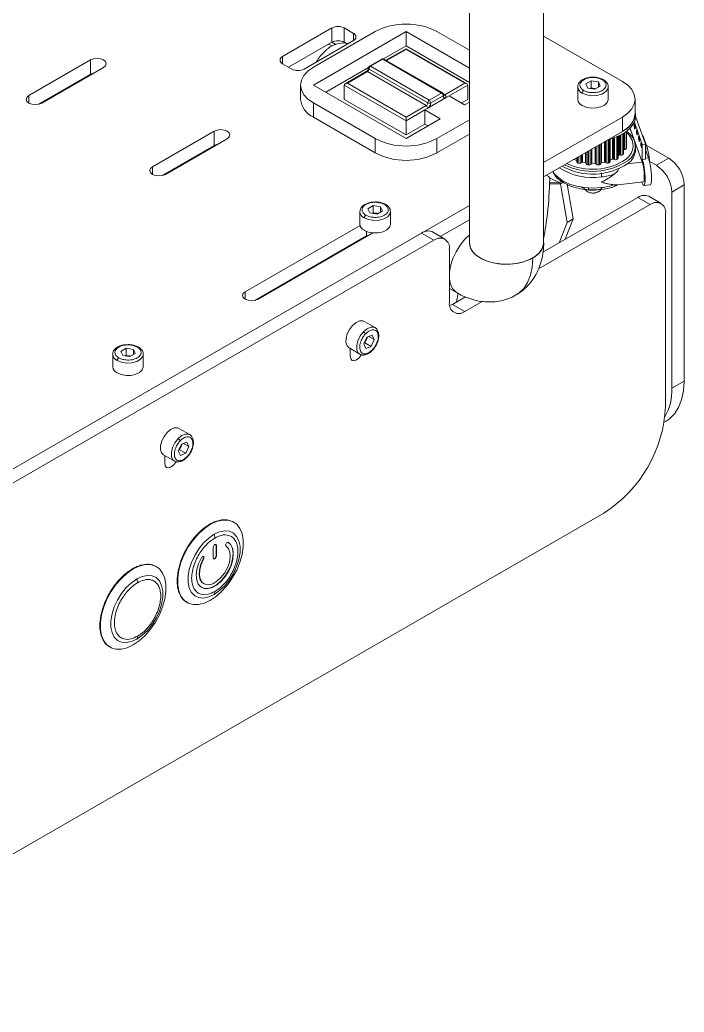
# Model space of a CAD drawing. Header units: millimetres. Extents: x -529 to 1738, y -425 to 849.
# Drawn here: x -334.3 to -258.3, y 526.2 to 639.8 of the extents above; entities that cross this region are included whole.
import ezdxf

# ---------------------------------------------------------------- set-up
doc = ezdxf.new("R2010")
doc.units = ezdxf.units.MM

msp = doc.modelspace()

# ---------------------------------------------------------------- linework, layer by layer
at = {"color": 7, "linetype": 'Continuous', "lineweight": 15}
for p, q in [((-274.39, 614.3), (-274.39, 695.96)), ((-282.89, 692.86), (-282.89, 614.3)), ((-304.27, 635.63), (-298.62, 638.9)), ((-293.67, 638.49), (-300.74, 634.41)), ((-300.74, 632.36), (-290.13, 638.49)), ((-298.62, 638.9), (-298.62, 637.26)), ((-297.2, 638.9), (-296.14, 638.28)), ((-297.2, 637.26), (-297.2, 638.9)), ((-290.13, 638.49), (-282.89, 634.31)), ((-290.13, 638.49), (-290.13, 636.85)), ((-282.89, 636.35), (-286.6, 638.49)), ((-296.14, 637.47), (-301.8, 634.2)), ((-265.38, 632.77), (-274.39, 637.97)), ((-303.57, 634.41), (-298.62, 637.26)), ((-298.96, 637.06), (-298.58, 636.84)), ((-298.17, 637.01), (-298.61, 637.27)), ((-297.2, 637.26), (-296.85, 637.06)), ((-292.72, 635.36), (-290.13, 636.85)), ((-290.13, 636.53), (-292.43, 635.2)), ((-290.13, 636.85), (-282.89, 632.67)), ((-283.16, 632.51), (-290.13, 636.53)), ((-290.13, 636.45), (-290.13, 636.53)), ((-283.41, 632.57), (-290.13, 636.45)), ((-333.3, 631.16), (-326.23, 635.24)), ((-326.23, 635.24), (-326.23, 633.61)), ((-292.91, 635.34), (-294.32, 634.52)), ((-292.78, 635.32), (-294.2, 634.51)), ((-286.07, 631.45), (-292.78, 635.32)), ((-285.94, 631.46), (-292.66, 635.34)), ((-324.75, 634.38), (-331.82, 630.3)), ((-303.21, 634.2), (-304.27, 634.81)), ((-299.32, 631.55), (-294.44, 634.37)), ((-287.66, 630.32), (-294.37, 634.2)), ((-294.2, 634.51), (-287.48, 630.63)), ((-332.2, 630.16), (-326.23, 633.61)), ((-326.47, 633.39), (-326.54, 633.43)), ((-294.68, 633.91), (-297.1, 632.51)), ((-294.55, 633.9), (-296.85, 632.57)), ((-294.55, 633.9), (-287.83, 630.02)), ((-268.97, 632.85), (-269.58, 632.49)), ((-268.13, 632.72), (-268.97, 632.85)), ((-268.97, 632.85), (-268.97, 632.03)), ((-329.26, 631.86), (-329.19, 631.82)), ((-302.2, 632.36), (-302.2, 630.73)), ((-290.13, 626.24), (-300.74, 632.36)), ((-290.13, 628.28), (-297.2, 632.36)), ((-297.2, 632.36), (-297.2, 630.73)), ((-296.85, 632.57), (-290.13, 628.69)), ((-285.71, 631.24), (-283.41, 632.57)), ((-283.06, 632.36), (-285.2, 631.13)), ((-283.06, 630.73), (-283.06, 632.36)), ((-270.49, 632.16), (-270.49, 630.73)), ((-269.58, 632.49), (-269.35, 632.01)), ((-269.35, 632.01), (-268.52, 631.88)), ((-268.97, 632.03), (-269.08, 631.97)), ((-268.97, 632.03), (-268.55, 631.97)), ((-268.55, 631.97), (-268.41, 631.94)), ((-268.52, 631.88), (-267.91, 632.24)), ((-267.91, 632.24), (-268.13, 632.72)), ((-268.13, 632.11), (-268.13, 632.72)), ((-266.99, 632.16), (-267, 632.24)), ((-266.99, 632.16), (-267, 632.22)), ((-266.99, 630.73), (-266.99, 632.16)), ((-330.73, 630.93), (-330.8, 630.97)), ((-297.2, 630.73), (-290.13, 626.65)), ((-287.66, 629.71), (-285.54, 630.94)), ((-287.48, 630.63), (-286.07, 631.45)), ((-285.89, 631.14), (-287.3, 630.32)), ((-285.2, 631.13), (-285.54, 630.94)), ((-283.43, 630.11), (-285.2, 631.13)), ((-283.78, 630.32), (-283.06, 630.73)), ((-263.92, 629.1), (-263.92, 630.73)), ((-300.74, 630.32), (-293.67, 626.24)), ((-300.74, 628.69), (-300.74, 630.32)), ((-290.13, 628.69), (-287.83, 630.02)), ((-288, 629.52), (-290.13, 628.28)), ((-287.66, 629.71), (-288, 629.52)), ((-288, 629.52), (-286.23, 628.49)), ((-288, 629.52), (-288, 627.88)), ((-282.89, 630.42), (-283.43, 630.11)), ((-293.67, 624.61), (-300.74, 628.69)), ((-290.13, 628.28), (-290.13, 628.69)), ((-286.23, 628.49), (-290.13, 626.24)), ((-290.13, 628.28), (-290.13, 626.65)), ((-286.6, 626.24), (-282.89, 628.38)), ((-274.39, 623.49), (-265.38, 628.69)), ((-265.38, 627.06), (-265.38, 628.69)), ((-263.87, 628.79), (-263.87, 629.1)), ((-263.87, 628.81), (-262.73, 625.6)), ((-290.13, 626.65), (-288, 627.88)), ((-288, 627.88), (-287.64, 627.68)), ((-263.12, 623.54), (-264.49, 627.41)), ((-264, 628.12), (-263.1, 625.56)), ((-319.16, 623), (-312.09, 627.08)), ((-310.6, 626.22), (-317.67, 622.14)), ((-312.09, 627.08), (-312.09, 625.44)), ((-293.67, 624.61), (-293.67, 626.24)), ((-282.89, 626.75), (-286.6, 624.61)), ((-286.6, 624.61), (-286.6, 626.24)), ((-274.39, 621.86), (-265.38, 627.06)), ((-266.78, 623.58), (-266.78, 626.21)), ((-265.88, 623.99), (-265.88, 626.51)), ((-265.24, 624.53), (-265.24, 626.83)), ((-264.92, 625.17), (-264.92, 627.04)), ((-262.98, 626.39), (-262.52, 625.09)), ((-318.06, 622), (-312.09, 625.44)), ((-312.33, 625.22), (-312.4, 625.27)), ((-265.13, 624.97), (-265.24, 624.97)), ((-264.92, 625.17), (-264.92, 625.15)), ((-263.87, 625.02), (-263.87, 625.33)), ((-262.73, 625.6), (-263.1, 625.56)), ((-263.1, 625.56), (-263.1, 623.86)), ((-262.73, 625.6), (-262.73, 623.9)), ((-262.73, 624.99), (-262.39, 624.04)), ((-262.66, 625.48), (-260.08, 623.99)), ((-270.61, 623.71), (-270.9, 623.83)), ((-270.61, 624.04), (-270.61, 623.55)), ((-266.5, 623.87), (-266.78, 623.75)), ((-266.28, 623.83), (-266.38, 623.87)), ((-265.78, 624.35), (-265.88, 624.27)), ((-265.55, 624.35), (-265.67, 624.37)), ((-263.1, 623.86), (-262.73, 623.9)), ((-261.49, 623.18), (-260.08, 623.99)), ((-316.59, 622.77), (-316.66, 622.81)), ((-315.12, 623.7), (-315.05, 623.65)), ((-270.05, 623.5), (-270.13, 623.45)), ((-269.6, 623.46), (-269.94, 623.52)), ((-269.52, 623.34), (-269.53, 623.41)), ((-268.96, 623.36), (-269, 623.29)), ((-268.51, 623.41), (-268.87, 623.4)), ((-268.37, 623.3), (-268.41, 623.37)), ((-267.85, 623.43), (-267.85, 623.35)), ((-267.44, 623.55), (-267.78, 623.48)), ((-267.25, 623.47), (-267.33, 623.53)), ((-262.27, 623.63), (-261.49, 623.18)), ((-273.73, 621.74), (-272.52, 621.19)), ((-272.44, 621.44), (-272.52, 621.19)), ((-272.15, 621.24), (-272.47, 621.05)), ((-272.47, 621.05), (-271.71, 616.64)), ((-271.68, 621), (-271, 617.05)), ((-269.27, 620.58), (-269.27, 620.35)), ((-265.91, 620.94), (-262.97, 621.28)), ((-263.13, 621.15), (-263.16, 621.26)), ((-262.93, 620.85), (-262.19, 620.94)), ((-259.73, 620.12), (-258.31, 620.93)), ((-258.31, 620.93), (-258.31, 598.48)), ((-274.47, 613.24), (-263.62, 619.5)), ((-269.45, 620.2), (-269.38, 620.16)), ((-268.11, 620.16), (-268.03, 620.2)), ((-262.2, 618.69), (-263.62, 619.5)), ((-260.95, 618.81), (-262.37, 619.63)), ((-259.73, 620.12), (-259.73, 597.66)), ((-344.04, 583.28), (-282.89, 618.58)), ((-293.89, 618.56), (-294.5, 618.21)), ((-294.5, 618.21), (-294.28, 617.72)), ((-293.06, 618.43), (-293.89, 618.56)), ((-293.89, 618.56), (-293.89, 617.74)), ((-292.83, 617.95), (-293.06, 618.43)), ((-293.06, 617.82), (-293.06, 618.43)), ((-274.98, 611.31), (-262.2, 618.69)), ((-295.42, 617.87), (-295.42, 616.44)), ((-294.28, 617.72), (-293.44, 617.59)), ((-293.89, 617.74), (-294, 617.68)), ((-293.89, 617.74), (-293.47, 617.68)), ((-293.47, 617.68), (-293.33, 617.66)), ((-293.44, 617.59), (-292.83, 617.95)), ((-291.92, 617.88), (-291.93, 617.93)), ((-291.92, 617.87), (-291.92, 617.95)), ((-291.92, 616.44), (-291.92, 617.87)), ((-286.22, 615.03), (-282.89, 616.95)), ((-271, 617.05), (-271.91, 614.71)), ((-271, 617.05), (-271.71, 616.64)), ((-260.43, 617.67), (-260.43, 595.62)), ((-308.55, 608.71), (-295.4, 616.3)), ((-271.71, 616.64), (-272.62, 614.31)), ((-344.04, 583.28), (-288.36, 615.42)), ((-307.45, 607.71), (-294.67, 615.09)), ((-293.92, 615.44), (-307.07, 607.85)), ((-294.67, 615.62), (-294.67, 615.01)), ((-286.95, 614.61), (-288.36, 615.42)), ((-285.7, 614.73), (-287.11, 615.55)), ((-344.04, 581.65), (-286.95, 614.61)), ((-285.18, 613.59), (-285.18, 607.46)), ((-285.18, 609.09), (-284.3, 608.58)), ((-284.83, 607.26), (-283.35, 608.11)), ((-285.15, 607.11), (-284.83, 607.26)), ((-283.41, 606.44), (-284.83, 607.26)), ((-283.41, 606.44), (-281.43, 607.59)), ((-293.68, 604.59), (-294.91, 605.3)), ((-294.61, 603.49), (-294.98, 602.72)), ((-294.53, 603.52), (-294.66, 603.25)), ((-294, 603.75), (-294.61, 603.49)), ((-293.77, 603.23), (-294.38, 603.59)), ((-293.77, 603.23), (-294, 603.75)), ((-322.18, 602.23), (-322.79, 601.88)), ((-321.34, 602.1), (-322.18, 602.23)), ((-322.18, 602.23), (-322.18, 601.42)), ((-296.66, 602.27), (-295.43, 601.56)), ((-296.53, 601.32), (-296.53, 602.2)), ((-294.98, 602.72), (-294.75, 602.2)), ((-294.85, 602.86), (-294.93, 602.83)), ((-294.66, 603.25), (-294.85, 602.86)), ((-294.85, 602.86), (-294.14, 602.45)), ((-294.75, 602.2), (-294.14, 602.45)), ((-294.14, 602.45), (-293.77, 603.23)), ((-323.7, 601.55), (-323.7, 600.12)), ((-322.79, 601.88), (-322.56, 601.4)), ((-322.56, 601.4), (-321.73, 601.27)), ((-322.18, 601.42), (-322.29, 601.35)), ((-322.18, 601.42), (-321.76, 601.35)), ((-321.76, 601.35), (-321.62, 601.33)), ((-321.73, 601.27), (-321.12, 601.62)), ((-321.12, 601.62), (-321.34, 602.1)), ((-321.34, 601.49), (-321.34, 602.1)), ((-320.2, 601.55), (-320.21, 601.62)), ((-320.2, 601.55), (-320.21, 601.6)), ((-320.2, 600.12), (-320.2, 601.55)), ((-258.31, 598.48), (-259.73, 597.66)), ((-314.89, 592.34), (-316.13, 593.06)), ((-260.6, 593.78), (-260.38, 593.9)), ((-315.82, 591.25), (-316.2, 590.47)), ((-315.87, 591), (-316.06, 590.62)), ((-315.74, 591.28), (-315.87, 591)), ((-315.21, 591.5), (-315.82, 591.25)), ((-314.98, 590.98), (-315.6, 591.34)), ((-315.35, 590.21), (-314.98, 590.98)), ((-314.98, 590.98), (-315.21, 591.5)), ((-317.88, 590.03), (-316.64, 589.31)), ((-317.74, 589.95), (-317.74, 589.07)), ((-316.2, 590.47), (-315.96, 589.95)), ((-316.06, 590.62), (-316.14, 590.58)), ((-316.06, 590.62), (-315.35, 590.21)), ((-315.96, 589.95), (-315.35, 590.21)), ((-267.5, 583.37), (-366.5, 526.22)), ((-312.19, 578.22), (-312.19, 579.45)), ((-311.88, 579.67), (-311.84, 579.65)), ((-311.88, 578.45), (-311.88, 579.67)), ((-311.84, 579.65), (-311.84, 578.43)), ((-311.84, 578.43), (-311.88, 578.45)), ((-313.34, 578.12), (-313.3, 578.1)), ((-313.3, 575.3), (-313.27, 575.27))]:
    msp.add_line(p, q, dxfattribs=at)
at = {"color": 8, "linetype": 'Continuous', "lineweight": 15}
for p, q in [((-296.14, 638.28), (-296.14, 637.47)), ((-290.13, 636.45), (-292.36, 635.16)), ((-304.27, 634.81), (-304.27, 635.63)), ((-326.69, 633.26), (-326.76, 633.3)), ((-329.19, 631.9), (-329.12, 631.86)), ((-328.94, 631.96), (-329.02, 632)), ((-328.59, 632.17), (-328.66, 632.21)), ((-333.3, 630.3), (-333.3, 631.16)), ((-330.87, 630.93), (-330.8, 630.89)), ((-285.71, 631.24), (-285.83, 631.31)), ((-267.25, 623.47), (-267.25, 625.98)), ((-267, 623.44), (-267, 626.12)), ((-266.88, 623.48), (-266.88, 626.18)), ((-266.5, 626.29), (-266.5, 623.87)), ((-266.38, 623.87), (-266.38, 626.32)), ((-266.28, 623.83), (-266.28, 626.36)), ((-266.03, 623.85), (-266.03, 626.45)), ((-265.93, 623.91), (-265.93, 626.49)), ((-265.78, 626.55), (-265.78, 624.35)), ((-265.67, 624.37), (-265.67, 626.6)), ((-265.55, 624.35), (-265.55, 626.66)), ((-265.32, 624.41), (-265.32, 626.78)), ((-265.25, 624.48), (-265.25, 626.82)), ((-265.13, 626.9), (-265.13, 624.97)), ((-264.94, 627.02), (-264.94, 625.07)), ((-264.92, 627.04), (-264.92, 625.15)), ((-262.98, 626.39), (-263.01, 626.39)), ((-312.55, 625.1), (-312.62, 625.14)), ((-312.29, 625.25), (-312.33, 625.31)), ((-269.21, 623.22), (-269.21, 624.85)), ((-269, 623.29), (-269, 624.97)), ((-268.96, 624.99), (-268.96, 623.36)), ((-268.87, 623.4), (-268.87, 625.05)), ((-268.51, 625.25), (-268.51, 623.41)), ((-268.41, 623.37), (-268.41, 625.31)), ((-268.37, 623.3), (-268.37, 625.33)), ((-268.15, 623.23), (-268.15, 625.46)), ((-268.01, 623.24), (-268.01, 625.54)), ((-267.85, 625.64), (-267.85, 623.43)), ((-267.85, 623.35), (-267.85, 625.63)), ((-267.78, 623.48), (-267.78, 625.67)), ((-267.44, 625.87), (-267.44, 623.55)), ((-267.33, 623.53), (-267.33, 625.93)), ((-262.73, 625.06), (-262.52, 625.09)), ((-315.04, 623.74), (-314.97, 623.7)), ((-314.8, 623.8), (-314.87, 623.84)), ((-314.44, 624), (-314.51, 624.04)), ((-270.9, 623.83), (-270.9, 623.87)), ((-270.5, 623.45), (-270.5, 624.1)), ((-270.37, 623.41), (-270.37, 624.18)), ((-270.13, 623.45), (-270.13, 624.32)), ((-270.05, 624.36), (-270.05, 623.5)), ((-269.94, 623.52), (-269.94, 624.42)), ((-269.6, 624.62), (-269.6, 623.46)), ((-269.53, 623.41), (-269.53, 624.66)), ((-269.52, 623.34), (-269.52, 624.67)), ((-269.35, 623.23), (-269.35, 624.76)), ((-262.73, 624), (-262.39, 624.04)), ((-319.16, 622.14), (-319.16, 623)), ((-316.73, 622.76), (-316.66, 622.72)), ((-264.82, 623.34), (-263.12, 623.54)), ((-272.47, 621.05), (-273.72, 621.03)), ((-272.52, 621.19), (-273.71, 621.17)), ((-308.55, 607.85), (-308.55, 608.71)), ((-284.16, 608.58), (-284.38, 607.52)), ((-310.47, 580.01), (-310.48, 580.02))]:
    msp.add_line(p, q, dxfattribs=at)
at = {"color": 7, "linetype": 'Continuous', "lineweight": 15, "flags": 128}
for points in [[(-326.23, 635.24), (-325.89, 635.37), (-325.49, 635.42), (-325.09, 635.37), (-324.75, 635.24), (-324.52, 635.05), (-324.44, 634.81), (-324.52, 634.58), (-324.75, 634.38)], [(-300.74, 634.41), (-301.36, 633.97), (-301.82, 633.47), (-302.11, 632.93), (-302.2, 632.36), (-302.11, 631.8), (-301.82, 631.26), (-301.36, 630.76), (-300.74, 630.32)], [(-326.23, 633.61), (-325.89, 633.74), (-325.84, 633.75)], [(-268.42, 631.94), (-268.46, 631.95), (-268.55, 631.97)], [(-265.38, 628.69), (-264.76, 629.13), (-264.3, 629.63), (-264.02, 630.17), (-263.92, 630.73), (-264.02, 631.29), (-264.3, 631.84), (-264.76, 632.34), (-265.38, 632.77)], [(-333.3, 631.16), (-333.53, 630.96), (-333.61, 630.73), (-333.53, 630.5), (-333.3, 630.3), (-332.96, 630.17), (-332.56, 630.13), (-332.16, 630.17), (-331.82, 630.3)], [(-266.99, 630.73), (-266.99, 630.69), (-267.11, 630.36), (-267.41, 630.08), (-267.85, 629.86), (-268.38, 629.74), (-268.96, 629.73), (-269.51, 629.82), (-269.98, 630.02)], [(-263.87, 628.79), (-263.91, 628.4), (-264.13, 627.88), (-264.51, 627.39), (-265.04, 626.96), (-265.71, 626.58), (-266.48, 626.29), (-266.91, 626.18)], [(-312.09, 627.08), (-311.75, 627.21), (-311.35, 627.26), (-310.94, 627.21), (-310.6, 627.08), (-310.38, 626.88), (-310.3, 626.65), (-310.38, 626.42), (-310.6, 626.22)], [(-263.92, 627.47), (-263.92, 627.57), (-263.94, 627.68), (-263.95, 627.78), (-263.98, 627.86), (-264, 627.9), (-264.02, 627.9), (-264.03, 627.86), (-264.03, 627.79), (-264.03, 627.69), (-264.02, 627.58), (-264, 627.48), (-263.98, 627.41), (-263.95, 627.36), (-263.94, 627.36), (-263.92, 627.4), (-263.92, 627.47)], [(-263.67, 626.76), (-263.67, 626.85), (-263.68, 626.96), (-263.7, 627.06), (-263.72, 627.14), (-263.74, 627.18), (-263.76, 627.18), (-263.77, 627.14), (-263.78, 627.07), (-263.77, 626.97), (-263.76, 626.86), (-263.74, 626.76), (-263.72, 626.69), (-263.7, 626.64), (-263.68, 626.64), (-263.67, 626.68), (-263.67, 626.76)], [(-263.41, 626.04), (-263.42, 626.14), (-263.43, 626.24), (-263.45, 626.34), (-263.47, 626.42), (-263.49, 626.46), (-263.51, 626.47), (-263.52, 626.43), (-263.52, 626.35), (-263.52, 626.25), (-263.51, 626.15), (-263.49, 626.05), (-263.47, 625.97), (-263.45, 625.93), (-263.43, 625.92), (-263.42, 625.96), (-263.41, 626.04)], [(-263.08, 626.59), (-263.07, 626.58), (-262.98, 626.39)], [(-312.09, 625.44), (-311.75, 625.58), (-311.7, 625.59)], [(-263.16, 625.32), (-263.16, 625.42), (-263.17, 625.53), (-263.19, 625.63), (-263.21, 625.7), (-263.23, 625.75), (-263.25, 625.75), (-263.26, 625.71), (-263.27, 625.63), (-263.26, 625.53), (-263.25, 625.43), (-263.23, 625.33), (-263.21, 625.25), (-263.19, 625.21), (-263.17, 625.21), (-263.16, 625.25), (-263.16, 625.32)], [(-263.1, 623.86), (-262.98, 623.42), (-262.89, 622.89), (-262.82, 622.31), (-262.79, 621.77), (-262.79, 621.31), (-262.83, 620.99), (-262.91, 620.86), (-263.01, 620.91), (-263.13, 621.15)], [(-262.39, 624.04), (-262.27, 623.62), (-262.17, 623.09), (-262.09, 622.5), (-262.05, 621.93), (-262.05, 621.44), (-262.09, 621.1), (-262.17, 620.94), (-262.19, 620.94)], [(-317.67, 622.14), (-318.01, 622.01), (-318.42, 621.96), (-318.82, 622.01), (-319.16, 622.14), (-319.39, 622.34), (-319.47, 622.57), (-319.39, 622.8), (-319.16, 623)], [(-270.5, 623.45), (-270.53, 623.46), (-270.55, 623.47), (-270.57, 623.49), (-270.59, 623.5), (-270.6, 623.52), (-270.61, 623.54), (-270.61, 623.55)], [(-263.12, 623.54), (-263.02, 623.2), (-262.94, 622.75), (-262.89, 622.26), (-262.87, 621.82), (-262.89, 621.48), (-262.94, 621.3), (-262.97, 621.28)], [(-269.69, 620.43), (-269.67, 620.39), (-269.45, 620.2)], [(-293.34, 617.65), (-293.38, 617.66), (-293.47, 617.68)], [(-291.92, 616.44), (-291.92, 616.4), (-292.04, 616.08), (-292.33, 615.79), (-292.77, 615.58), (-293.31, 615.46), (-293.88, 615.44), (-294.44, 615.54), (-294.91, 615.73)], [(-282.89, 614.3), (-282.84, 613.92), (-282.61, 613.42), (-282.21, 612.96), (-281.65, 612.57), (-280.96, 612.24), (-280.16, 612.01), (-279.31, 611.88), (-278.42, 611.85), (-277.54, 611.93), (-276.71, 612.12), (-275.97, 612.39), (-275.34, 612.76), (-274.85, 613.19), (-274.54, 613.67), (-274.4, 614.17), (-274.39, 614.3)], [(-307.07, 607.85), (-307.41, 607.72), (-307.81, 607.67), (-308.21, 607.72), (-308.55, 607.85), (-308.78, 608.05), (-308.86, 608.28), (-308.78, 608.51), (-308.55, 608.71)], [(-296.66, 602.27), (-296.89, 602.5), (-297.01, 602.88), (-297, 603.35), (-296.86, 603.88), (-296.61, 604.39), (-296.26, 604.84)], [(-296.26, 604.84), (-295.86, 605.17), (-295.46, 605.36), (-295.09, 605.37), (-294.91, 605.3)], [(-293.46, 604.38), (-293.51, 604.44), (-293.68, 604.59)], [(-321.63, 601.32), (-321.66, 601.33), (-321.76, 601.35)], [(-296.53, 601.32), (-296.47, 601.02), (-296.31, 600.84), (-296.07, 600.79), (-295.79, 600.89), (-295.5, 601.12), (-295.26, 601.44), (-295.24, 601.49)], [(-295.43, 601.56), (-295.31, 601.51), (-295.05, 601.48)], [(-320.2, 600.12), (-320.2, 600.07), (-320.32, 599.75), (-320.62, 599.46), (-321.06, 599.25), (-321.59, 599.13), (-322.17, 599.11), (-322.72, 599.21), (-323.19, 599.4)], [(-258.31, 598.48), (-258.38, 597.36), (-258.6, 596.34), (-258.95, 595.45), (-259.43, 594.71), (-260.04, 594.13), (-260.38, 593.9)], [(-317.47, 592.59), (-317.08, 592.93), (-316.67, 593.11), (-316.3, 593.13), (-316.13, 593.06)], [(-317.88, 590.03), (-318.1, 590.25), (-318.23, 590.63), (-318.22, 591.11), (-318.08, 591.63), (-317.82, 592.14), (-317.47, 592.59)], [(-314.67, 592.13), (-314.72, 592.2), (-314.89, 592.34)], [(-317.74, 589.07), (-317.69, 588.78), (-317.53, 588.59), (-317.29, 588.55), (-317, 588.64), (-316.72, 588.87), (-316.48, 589.2), (-316.45, 589.24)], [(-316.64, 589.31), (-316.52, 589.26), (-316.27, 589.23)], [(-312.52, 573.38), (-313.21, 573.06), (-313.88, 572.89), (-314.5, 572.89), (-315.05, 573.05), (-315.52, 573.37), (-315.89, 573.85), (-316.14, 574.45), (-316.26, 575.16), (-316.26, 575.97), (-316.14, 576.83), (-315.89, 577.72), (-315.52, 578.61), (-315.05, 579.48), (-314.5, 580.28), (-313.88, 581), (-313.21, 581.6), (-312.52, 582.08)], [(-312.52, 582.08), (-311.82, 582.4), (-311.16, 582.57), (-310.53, 582.57), (-309.98, 582.4), (-309.51, 582.08), (-309.15, 581.61), (-308.9, 581.01), (-308.77, 580.29), (-308.77, 579.49), (-308.9, 578.63), (-309.15, 577.74), (-309.51, 576.84), (-309.98, 575.98), (-310.53, 575.18), (-311.16, 574.46), (-311.82, 573.85), (-312.52, 573.38)], [(-312.1, 580.93), (-312.72, 580.5), (-313.31, 579.94), (-313.85, 579.26), (-314.32, 578.51), (-314.68, 577.72), (-314.94, 576.91), (-315.07, 576.13), (-315.07, 575.41), (-314.94, 574.78), (-314.68, 574.27), (-314.32, 573.9), (-313.85, 573.69), (-313.31, 573.64), (-312.72, 573.76), (-312.1, 574.04)], [(-312.1, 574.04), (-311.48, 574.48), (-310.89, 575.04), (-310.35, 575.71), (-309.88, 576.46), (-309.52, 577.26), (-309.26, 578.06), (-309.13, 578.84), (-309.13, 579.56), (-309.26, 580.19), (-309.52, 580.7), (-309.88, 581.07), (-310.35, 581.29), (-310.89, 581.34), (-311.48, 581.22), (-312.1, 580.93)], [(-310.47, 580.01), (-310.17, 579.71), (-309.97, 579.27), (-309.9, 578.72), (-309.95, 578.09), (-310.12, 577.43), (-310.41, 576.76), (-310.8, 576.14), (-311.26, 575.59), (-311.76, 575.16), (-312.28, 574.86), (-312.78, 574.71), (-313.24, 574.73), (-313.62, 574.91), (-313.91, 575.24), (-314.09, 575.7), (-314.14, 576.27), (-314.06, 576.9), (-313.87, 577.57), (-313.56, 578.23)], [(-313.3, 578.1), (-313.58, 577.48), (-313.75, 576.86), (-313.78, 576.29), (-313.68, 575.8), (-313.46, 575.43), (-313.13, 575.21), (-312.72, 575.16), (-312.26, 575.28), (-311.78, 575.56), (-311.31, 575.98), (-310.9, 576.5), (-310.57, 577.1), (-310.35, 577.72), (-310.25, 578.33), (-310.29, 578.86), (-310.45, 579.29), (-310.73, 579.58)], [(-310.51, 580.03), (-310.2, 579.73), (-310.01, 579.29), (-309.93, 578.74), (-309.98, 578.11), (-310.16, 577.45), (-310.45, 576.78), (-310.83, 576.16), (-311.29, 575.61), (-311.79, 575.18), (-312.31, 574.88), (-312.81, 574.73), (-313.27, 574.75), (-313.55, 574.86)], [(-312.19, 579.45), (-312.18, 579.53), (-312.14, 579.62), (-312.08, 579.7), (-312.02, 579.75), (-311.95, 579.78), (-311.89, 579.77), (-311.85, 579.72), (-311.84, 579.65)], [(-311.91, 579.77), (-311.89, 579.74), (-311.88, 579.67)], [(-310.73, 579.58), (-310.77, 579.63), (-310.78, 579.7), (-310.76, 579.79), (-310.72, 579.88), (-310.67, 579.95), (-310.6, 580), (-310.53, 580.03), (-310.47, 580.01)], [(-313.56, 578.23), (-313.5, 578.31), (-313.44, 578.37), (-313.37, 578.39), (-313.31, 578.38), (-313.27, 578.34), (-313.25, 578.27), (-313.27, 578.19), (-313.3, 578.1)], [(-311.84, 578.43), (-311.85, 578.34), (-311.89, 578.25), (-311.95, 578.18), (-312.02, 578.12), (-312.08, 578.1), (-312.14, 578.11), (-312.18, 578.15), (-312.19, 578.22)], [(-311.88, 578.45), (-311.89, 578.36), (-311.93, 578.27), (-311.98, 578.2), (-312.05, 578.14), (-312.12, 578.12), (-312.16, 578.12)], [(-321.36, 576.97), (-320.66, 577.29), (-320, 577.46), (-319.37, 577.46), (-318.82, 577.3), (-318.35, 576.97), (-317.99, 576.5), (-317.73, 575.9), (-317.61, 575.18), (-317.61, 574.38), (-317.73, 573.52), (-317.99, 572.63), (-318.35, 571.73), (-318.82, 570.87), (-319.37, 570.07), (-320, 569.35), (-320.66, 568.75), (-321.36, 568.27)], [(-313.3, 575.3), (-313.5, 575.45), (-313.72, 575.82), (-313.82, 576.31), (-313.78, 576.89), (-313.62, 577.5), (-313.34, 578.12)], [(-321.36, 568.27), (-322.05, 567.95), (-322.71, 567.78), (-323.34, 567.78), (-323.89, 567.94), (-324.36, 568.27), (-324.72, 568.74), (-324.98, 569.34), (-325.1, 570.05), (-325.1, 570.86), (-324.98, 571.72), (-324.72, 572.61), (-324.36, 573.5), (-323.89, 574.37), (-323.34, 575.17), (-322.71, 575.89), (-322.05, 576.49), (-321.36, 576.97)], [(-320.94, 568.93), (-320.32, 569.37), (-319.73, 569.93), (-319.18, 570.6), (-318.72, 571.35), (-318.35, 572.15), (-318.1, 572.95), (-317.97, 573.73), (-317.97, 574.45), (-318.1, 575.08), (-318.35, 575.59), (-318.72, 575.97), (-319.18, 576.18), (-319.73, 576.23), (-320.32, 576.11), (-320.94, 575.83)], [(-320.94, 575.83), (-321.56, 575.39), (-322.15, 574.83), (-322.69, 574.15), (-323.16, 573.4), (-323.52, 572.61), (-323.78, 571.81), (-323.91, 571.03), (-323.91, 570.31), (-323.78, 569.68), (-323.52, 569.16), (-323.16, 568.79), (-322.69, 568.58), (-322.15, 568.53), (-321.56, 568.65), (-320.94, 568.93)]]:
    msp.add_lwpolyline(points, dxfattribs=at)
at = {"color": 8, "linetype": 'Continuous', "lineweight": 15, "flags": 128}
for points in [[(-269.98, 631.45), (-269.48, 631.24), (-268.89, 631.15), (-268.29, 631.18), (-267.74, 631.33), (-267.31, 631.58), (-267.05, 631.9), (-266.99, 632.16)], [(-267.76, 620.63), (-268.72, 620.57), (-269.67, 620.62), (-270.58, 620.78), (-271.43, 621.03), (-272.17, 621.38), (-272.78, 621.81), (-273.24, 622.29), (-273.35, 622.46)], [(-294.91, 617.16), (-294.41, 616.96), (-293.82, 616.87), (-293.21, 616.9), (-292.66, 617.05), (-292.23, 617.29), (-291.98, 617.61), (-291.92, 617.87)], [(-282.89, 615.22), (-283.4, 614.72), (-283.94, 614.05), (-284.41, 613.29), (-284.78, 612.49), (-285.04, 611.68), (-285.17, 610.9), (-285.17, 610.17), (-285.04, 609.54), (-284.78, 609.02), (-284.41, 608.65), (-284.3, 608.58)], [(-275.64, 612.57), (-275.7, 611.53), (-275.9, 610.59), (-276.23, 609.77), (-276.67, 609.08), (-277.23, 608.54), (-277.55, 608.33)], [(-293.68, 604.59), (-293.8, 604.64), (-294.18, 604.65), (-294.6, 604.47), (-295.02, 604.12)], [(-295.02, 604.12), (-295.39, 603.65), (-295.65, 603.1), (-295.78, 602.55), (-295.76, 602.07), (-295.6, 601.71), (-295.43, 601.56)], [(-323.19, 600.83), (-322.69, 600.63), (-322.1, 600.54), (-321.5, 600.57), (-320.95, 600.72), (-320.52, 600.97), (-320.26, 601.28), (-320.2, 601.55)], [(-314.89, 592.34), (-315.01, 592.4), (-315.39, 592.41), (-315.82, 592.23), (-316.24, 591.88)], [(-316.24, 591.88), (-316.6, 591.4), (-316.86, 590.86), (-316.99, 590.31), (-316.97, 589.82), (-316.81, 589.46), (-316.64, 589.31)]]:
    msp.add_lwpolyline(points, dxfattribs=at)
at = {"color": 7, "linetype": 'Continuous', "lineweight": 15}
for centre, radius, start, end in [((-297.91, 637.53), 1.54, 62.6097, 117.3903), ((-290.13, 631.66), 7.69, 62.6097, 117.3903), ((-297.91, 635.9), 1.54, 62.6097, 117.3903), ((-296.3, 637.88), 0.437, 290.7834, 69.2166), ((-304.12, 635.22), 0.437, 110.7834, 249.2166), ((-302.51, 635.57), 1.54, 242.6097, 297.3903), ((-294.76, 634.22), 0.384, 302.6055, 357.3945), ((-293.99, 634.18), 0.384, 122.6055, 177.3945), ((-268.74, 630.71), 1.27, 81.2323, 101.5099), ((-299.7, 630.98), 2.51, 185.6948, 245.6253), ((-287.27, 630.31), 0.384, 122.6055, 177.3945), ((-287.69, 630.31), 0.384, 2.6055, 57.3945), ((-286.27, 631.12), 0.384, 2.6055, 57.3945), ((-285.92, 630.92), 0.384, 2.6055, 57.3945), ((-269.65, 630.79), 0.842, 184.1687, 247.1514), ((-288.04, 630.34), 0.384, 302.6055, 357.3945), ((-288.04, 629.69), 0.384, 2.6055, 57.3945), ((-287.48, 630.66), 0.384, 242.6097, 297.3903), ((-266.25, 629.25), 2.35, 292.8555, 6.416), ((-266.42, 629.35), 2.51, 294.3747, 354.3052), ((-290.13, 633.07), 7.69, 242.6097, 297.3903), ((-266.03, 625.42), 1.87, 305.0351, 54.1033), ((-265.9, 625.34), 1.99, 304.9909, 61.1653), ((-265.11, 625.16), 0.192, 264.0798, 330.6333), ((-266.25, 625.44), 1.36, 344.388, 347.8946), ((-265.95, 625.1), 2.09, 305.0153, 357.5454), ((-268.35, 623.37), 6.08, 2.4563, 16.451), ((-290.13, 631.43), 7.69, 242.6097, 297.3903), ((-268.79, 629.73), 7.25, 243.661, 303.8211), ((-268.79, 629.58), 6.86, 244.5043, 303.9172), ((-270.96, 623.69), 0.154, 68.7331, 88.7673), ((-266.44, 623.72), 0.161, 70.2232, 111.9644), ((-266.17, 624.13), 0.313, 249.8235, 296.9674), ((-267.79, 626.92), 3.55, 299.8519, 301.7037), ((-265.97, 623.99), 0.0975, 296.3565, 354.9557), ((-265.69, 624.23), 0.143, 79.1711, 124.4288), ((-265.49, 624.61), 0.268, 258.0054, 310.6524), ((-266.88, 625.8), 2.1, 318.3603, 320.9885), ((-265.31, 624.53), 0.0768, 318.9983, 358.901), ((-262.15, 620.76), 3.84, 2.6055, 57.3945), ((-268.77, 629.3), 7.14, 240.6012, 304.2627), ((-268.96, 628.64), 5.42, 253.5071, 254.9024), ((-270.29, 623.7), 0.299, 253.7791, 302.5065), ((-269.97, 623.38), 0.146, 78.2784, 122.8386), ((-269.6, 623.39), 0.0758, 18.0831, 88.7874), ((-269.37, 623.4), 0.166, 200.2955, 274.1317), ((-268.75, 629.74), 6.54, 264.684, 265.9155), ((-269.18, 623.45), 0.235, 260.9484, 318.6104), ((-268.88, 623.29), 0.111, 85.5744, 139.7758), ((-268.5, 623.29), 0.115, 42.212, 95.0832), ((-268.19, 623.47), 0.243, 223.2801, 279.6707), ((-268.73, 629.67), 6.47, 275.1301, 276.3697), ((-268, 623.4), 0.159, 266.3754, 342.5287), ((-267.78, 623.41), 0.0725, 91.8545, 164.8683), ((-267.41, 623.4), 0.149, 58.5336, 102.5394), ((-267.09, 623.73), 0.303, 238.7962, 287.0557), ((-268.48, 628.49), 5.26, 286.2809, 287.7037), ((-266.9, 623.6), 0.127, 279.8156, 348.9685), ((-263.56, 619.94), 3.84, 2.6055, 57.3945), ((-268.6, 629.17), 7.37, 276.5372, 288.177), ((-268.75, 621.28), 1.29, 237.2165, 317.2408), ((-268.6, 627.95), 7.37, 276.5372, 288.177), ((-268.74, 621.35), 1.35, 241.8759, 298.1295), ((-262.88, 618.48), 1.26, 65.6929, 125.6176), ((-261.51, 617.84), 1.09, 350.786, 129.2033), ((-293.67, 616.42), 1.27, 81.2323, 101.5099), ((-294.58, 616.51), 0.842, 184.1687, 247.1514), ((-287.63, 614.4), 1.26, 65.6929, 125.6176), ((-286.26, 613.76), 1.09, 350.786, 129.2033), ((-284.1, 607.29), 1.09, 170.786, 309.2033), ((-295.71, 603.76), 1.16, 334.0767, 347.4714), ((-295.8, 603.79), 1.26, 317.0538, 334.4309), ((-321.95, 600.09), 1.27, 81.2323, 101.5099), ((-322.86, 600.18), 0.842, 184.1687, 247.1514), ((-265.95, 597.41), 6.23, 330.8471, 2.3077), ((-275.73, 596.28), 15.31, 302.4871, 357.5129), ((-317.01, 591.55), 1.26, 317.0538, 334.4309), ((-316.92, 591.51), 1.16, 334.0767, 347.4714), ((-313.52, 578.26), 0.232, 321.6282, 32.924)]:
    msp.add_arc(centre, radius, start, end, dxfattribs=at)
at = {"color": 8, "linetype": 'Continuous', "lineweight": 15}
for centre, radius, start, end in [((-292.86, 635.22), 0.126, 54.3824, 114.3071), ((-292.71, 635.22), 0.126, 65.6929, 125.6176), ((-294.32, 634.32), 0.126, 185.9852, 245.6), ((-294.27, 634.41), 0.126, 54.3853, 114.2737), ((-294.62, 633.79), 0.126, 54.3824, 114.3071), ((-269.66, 632.22), 0.833, 183.7966, 247.5236), ((-285.99, 631.35), 0.123, 64.9788, 126.2985), ((-285.93, 631.25), 0.115, 292.3771, 11.8547), ((-285.79, 631.35), 0.134, 256.6269, 304.6028), ((-268.83, 628.69), 6.92, 236.9326, 278.8277), ((-294.59, 617.93), 0.833, 183.7966, 247.5236), ((-322.87, 601.6), 0.833, 183.7966, 247.5236)]:
    msp.add_arc(centre, radius, start, end, dxfattribs=at)
at = {"color": 7, "linetype": 'Continuous', "lineweight": 15}
for centre, start_param, end_param in [((-296.85, 632.36), 1.570796, 3.141593), ((-283.41, 632.36), 0, 1.570796)]:
    msp.add_ellipse(centre, major_axis=(0.354, 0), ratio=0.577382, start_param=start_param, end_param=end_param, dxfattribs=at)
for points, knots in [([(-299.55, 636.09), (-299.45, 636.2), (-299.2, 636.49), (-298.67, 636.82), (-297.96, 637.15), (-297.41, 637.18), (-297.09, 637.2)], [0, 0, 0, 0, 0.170839, 0.423107, 0.670133, 1, 1, 1, 1]), ([(-299.55, 636.11), (-299.85, 635.79), (-300.15, 635.46), (-300.39, 635.03), (-300.4, 635.01)], [0, 0, 0, 0, 0.963032, 1, 1, 1, 1]), ([(-292.78, 635.37), (-292.82, 635.37), (-292.86, 635.36), (-292.9, 635.34), (-292.91, 635.34)], [0, 0, 0, 0, 0.751765, 1, 1, 1, 1]), ([(-292.66, 635.34), (-292.66, 635.34), (-292.68, 635.35), (-292.72, 635.36), (-292.76, 635.37), (-292.78, 635.37)], [0, 0, 0, 0, 0.040876, 0.52127, 1, 1, 1, 1]), ([(-294.45, 634.3), (-294.45, 634.27), (-294.46, 634.21), (-294.48, 634.14), (-294.51, 634.08), (-294.55, 634.02), (-294.6, 633.96), (-294.65, 633.93), (-294.68, 633.91)], [0, 0, 0, 0, 0.239459, 0.368364, 0.500003, 0.631642, 0.760545, 1, 1, 1, 1]), ([(-294.32, 634.52), (-294.33, 634.52), (-294.35, 634.5), (-294.39, 634.46), (-294.43, 634.39), (-294.45, 634.33), (-294.45, 634.3), (-294.45, 634.3)], [0, 0, 0, 0, 0.046949, 0.333097, 0.648989, 0.990803, 1, 1, 1, 1]), ([(-268.93, 633.26), (-268.99, 633.26), (-269.21, 633.25), (-269.56, 633.16), (-269.94, 633), (-270.24, 632.78), (-270.45, 632.49), (-270.48, 632.27), (-270.49, 632.16)], [0, 0, 0, 0, 0.073356, 0.268946, 0.440358, 0.623028, 0.812242, 1, 1, 1, 1]), ([(-269.8, 631.75), (-269.89, 631.81), (-270.1, 631.96), (-270.23, 632.2), (-270.25, 632.43), (-270.19, 632.62), (-270.04, 632.81), (-269.81, 632.98), (-269.52, 633.12), (-269.19, 633.2), (-268.85, 633.24), (-268.45, 633.23), (-268.04, 633.15), (-267.79, 633.03), (-267.68, 632.98)], [0, 0, 0, 0, 0.090318, 0.204563, 0.27142, 0.343936, 0.420786, 0.5, 0.579214, 0.656064, 0.72858, 0.795437, 0.909682, 1, 1, 1, 1]), ([(-267.68, 632.98), (-267.59, 632.91), (-267.38, 632.77), (-267.25, 632.53), (-267.23, 632.3), (-267.3, 632.11), (-267.44, 631.92), (-267.67, 631.75), (-267.96, 631.61), (-268.29, 631.53), (-268.63, 631.49), (-269.03, 631.5), (-269.45, 631.58), (-269.69, 631.7), (-269.8, 631.75)], [0, 0, 0, 0, 0.090318, 0.204563, 0.27142, 0.343936, 0.420786, 0.5, 0.579214, 0.656064, 0.72858, 0.795437, 0.909682, 1, 1, 1, 1]), ([(-267.56, 632.99), (-267.7, 633.06), (-267.99, 633.19), (-268.48, 633.28), (-268.8, 633.26), (-268.93, 633.26)], [0, 0, 0, 0, 0.3585826, 0.7454326, 1, 1, 1, 1]), ([(-267.01, 632.27), (-267.02, 632.33), (-267.04, 632.46), (-267.16, 632.66), (-267.34, 632.85), (-267.49, 632.94), (-267.56, 632.99)], [0, 0, 0, 0, 0.209688, 0.512559, 0.775031, 1, 1, 1, 1]), ([(-269.8, 631.75), (-269.83, 631.73), (-269.88, 631.7), (-269.94, 631.61), (-269.97, 631.52), (-269.98, 631.47), (-269.98, 631.45)], [0, 0, 0, 0, 0.270261, 0.562429, 0.789736, 1, 1, 1, 1]), ([(-285.82, 631.24), (-285.82, 631.27), (-285.83, 631.33), (-285.87, 631.41), (-285.92, 631.44), (-285.94, 631.46)], [0, 0, 0, 0, 0.351631, 0.693356, 1, 1, 1, 1]), ([(-285.54, 630.94), (-285.58, 630.92), (-285.65, 630.88), (-285.73, 630.89), (-285.79, 630.91), (-285.83, 630.95), (-285.88, 631.02), (-285.88, 631.09), (-285.89, 631.14)], [0, 0, 0, 0, 0.239457, 0.368361, 0.5, 0.631639, 0.760543, 1, 1, 1, 1]), ([(-287.3, 630.32), (-287.31, 630.27), (-287.32, 630.19), (-287.36, 630.07), (-287.41, 629.97), (-287.46, 629.89), (-287.54, 629.79), (-287.61, 629.74), (-287.66, 629.71)], [0, 0, 0, 0, 0.239457, 0.368361, 0.5, 0.631639, 0.760543, 1, 1, 1, 1]), ([(-266.31, 622.17), (-266.21, 622.25), (-266.02, 622.41), (-265.84, 622.65), (-265.78, 622.79), (-265.77, 622.83)], [0, 0, 0, 0, 0.412476, 0.82558, 1, 1, 1, 1]), ([(-274.39, 614.77), (-274.23, 615.74), (-273.84, 618), (-273.74, 620.29), (-273.68, 621.61)], [0, 0, 0, 0, 0.425359, 1, 1, 1, 1]), ([(-274.04, 622.06), (-273.94, 621.98), (-273.73, 621.82), (-273.66, 621.68), (-273.69, 621.62), (-273.69, 621.61)], [0, 0, 0, 0, 0.464262, 0.928467, 1, 1, 1, 1]), ([(-273.35, 622.46), (-273.25, 622.28), (-273.02, 621.85), (-272.34, 621.3), (-271.44, 620.83), (-270.46, 620.53), (-269.24, 620.33), (-268.36, 620.38), (-267.8, 620.41)], [0, 0, 0, 0, 0.128307, 0.301216, 0.467284, 0.622113, 0.76307, 1, 1, 1, 1]), ([(-267.76, 621.24), (-267.76, 621.24), (-267.68, 621.28), (-267.39, 621.45), (-266.89, 621.75), (-266.5, 622.03), (-266.31, 622.17)], [0, 0, 0, 0, 0.005683, 0.166005, 0.579765, 1, 1, 1, 1]), ([(-270.11, 620.73), (-270.05, 620.68), (-269.88, 620.57), (-269.59, 620.44), (-269.38, 620.38), (-269.27, 620.35)], [0, 0, 0, 0, 0.21578, 0.604297, 1, 1, 1, 1]), ([(-269.27, 620.35), (-269.1, 620.34), (-268.75, 620.32), (-268.27, 620.36), (-267.97, 620.44), (-267.85, 620.47)], [0, 0, 0, 0, 0.366571, 0.741092, 1, 1, 1, 1]), ([(-267.8, 620.41), (-267.34, 620.48), (-266.65, 620.59), (-266.1, 620.85), (-265.92, 620.94)], [0, 0, 0, 0, 0.667638, 1, 1, 1, 1]), ([(-266.31, 620.95), (-266.42, 620.96), (-266.65, 620.98), (-267.01, 621.04), (-267.38, 621.13), (-267.63, 621.2), (-267.76, 621.24), (-267.76, 621.24)], [0, 0, 0, 0, 0.245003, 0.491502, 0.742248, 0.994319, 1, 1, 1, 1]), ([(-265.91, 620.94), (-265.95, 620.94), (-266.05, 620.92), (-266.21, 620.94), (-266.31, 620.95)], [0, 0, 0, 0, 0.372336, 1, 1, 1, 1]), ([(-293.85, 618.97), (-293.91, 618.97), (-294.14, 618.97), (-294.48, 618.87), (-294.86, 618.71), (-295.16, 618.49), (-295.38, 618.2), (-295.4, 617.98), (-295.42, 617.87)], [0, 0, 0, 0, 0.073356, 0.268946, 0.440358, 0.623028, 0.812242, 1, 1, 1, 1]), ([(-294.73, 617.47), (-294.82, 617.53), (-295.03, 617.67), (-295.16, 617.91), (-295.18, 618.14), (-295.11, 618.34), (-294.97, 618.53), (-294.74, 618.7), (-294.45, 618.83), (-294.12, 618.91), (-293.78, 618.95), (-293.38, 618.94), (-292.96, 618.86), (-292.72, 618.74), (-292.61, 618.69)], [0, 0, 0, 0, 0.090318, 0.204563, 0.27142, 0.343936, 0.420786, 0.5, 0.579214, 0.656064, 0.72858, 0.795437, 0.909682, 1, 1, 1, 1]), ([(-292.61, 618.69), (-292.52, 618.63), (-292.31, 618.48), (-292.18, 618.24), (-292.16, 618.01), (-292.22, 617.82), (-292.37, 617.63), (-292.6, 617.46), (-292.89, 617.33), (-293.22, 617.24), (-293.56, 617.21), (-293.95, 617.22), (-294.37, 617.29), (-294.62, 617.41), (-294.73, 617.47)], [0, 0, 0, 0, 0.090318, 0.204563, 0.27142, 0.343936, 0.420786, 0.5, 0.579214, 0.656064, 0.72858, 0.795437, 0.909682, 1, 1, 1, 1]), ([(-292.48, 618.7), (-292.62, 618.77), (-292.91, 618.91), (-293.41, 619), (-293.73, 618.98), (-293.85, 618.97)], [0, 0, 0, 0, 0.358583, 0.745433, 1, 1, 1, 1]), ([(-291.94, 617.98), (-291.95, 618.04), (-291.96, 618.17), (-292.09, 618.37), (-292.26, 618.56), (-292.41, 618.66), (-292.48, 618.7)], [0, 0, 0, 0, 0.209688, 0.512559, 0.775031, 1, 1, 1, 1]), ([(-294.73, 617.47), (-294.75, 617.45), (-294.81, 617.41), (-294.86, 617.32), (-294.9, 617.23), (-294.9, 617.18), (-294.91, 617.16)], [0, 0, 0, 0, 0.270261, 0.562429, 0.789736, 1, 1, 1, 1]), ([(-282.89, 614.3), (-282.89, 614.3), (-282.89, 614.28), (-282.89, 614.29), (-282.89, 614.3)], [0, 0, 0, 0, 0.045723, 1, 1, 1, 1]), ([(-275.64, 612.57), (-276.01, 612.39), (-276.75, 612.04), (-278.17, 611.82), (-279.61, 611.86), (-280.96, 612.19), (-282.03, 612.75), (-282.76, 613.48), (-282.84, 614.03), (-282.89, 614.3)], [0, 0, 0, 0, 0.143149, 0.286298, 0.429446, 0.572595, 0.715744, 0.858893, 1, 1, 1, 1]), ([(-277.57, 608.32), (-277.56, 608.33), (-277.24, 608.49), (-276.71, 608.89), (-276.03, 609.56), (-275.47, 610.31), (-275.01, 611.15), (-274.67, 612.07), (-274.47, 613.05), (-274.38, 613.81), (-274.4, 614.23), (-274.4, 614.3)], [0, 0, 0, 0, 0.005632, 0.148164, 0.277444, 0.408652, 0.542854, 0.681041, 0.823637, 0.969633, 1, 1, 1, 1]), ([(-274.4, 614.3), (-274.39, 614.3), (-274.31, 614.02), (-274.6, 613.46), (-275.1, 612.89), (-275.53, 612.63), (-275.64, 612.57)], [0, 0, 0, 0, 0.008327, 0.436996, 0.865665, 1, 1, 1, 1]), ([(-284.3, 608.59), (-284.21, 608.54), (-283.85, 608.31), (-283.18, 608.02), (-282.29, 607.72), (-281.37, 607.55), (-280.44, 607.51), (-279.52, 607.59), (-278.63, 607.83), (-277.97, 608.08), (-277.64, 608.29), (-277.56, 608.34)], [0, 0, 0, 0, 0.042153, 0.175541, 0.309367, 0.44224, 0.573583, 0.703522, 0.832563, 0.961396, 1, 1, 1, 1]), ([(-293.43, 604.36), (-293.43, 604.36), (-293.48, 604.47), (-293.58, 604.53), (-293.68, 604.59)], [0, 0, 0, 0, 0.029529, 1, 1, 1, 1]), ([(-293.97, 602.07), (-294.07, 601.98), (-294.28, 601.78), (-294.59, 601.63), (-294.86, 601.59), (-295.06, 601.63), (-295.24, 601.74), (-295.37, 601.93), (-295.43, 602.18), (-295.44, 602.47), (-295.39, 602.78), (-295.27, 603.14), (-295.07, 603.53), (-294.87, 603.77), (-294.78, 603.87)], [0, 0, 0, 0, 0.090318, 0.204563, 0.27142, 0.343936, 0.420786, 0.5, 0.579214, 0.656064, 0.72858, 0.795437, 0.909682, 1, 1, 1, 1]), ([(-294.78, 603.87), (-294.79, 603.89), (-294.82, 603.94), (-294.89, 604.02), (-294.96, 604.08), (-295, 604.11), (-295.02, 604.12)], [0, 0, 0, 0, 0.270261, 0.562429, 0.789736, 1, 1, 1, 1]), ([(-294.78, 603.87), (-294.68, 603.96), (-294.47, 604.17), (-294.16, 604.31), (-293.89, 604.35), (-293.69, 604.32), (-293.51, 604.21), (-293.38, 604.02), (-293.31, 603.76), (-293.31, 603.47), (-293.36, 603.17), (-293.48, 602.81), (-293.68, 602.42), (-293.88, 602.18), (-293.97, 602.07)], [0, 0, 0, 0, 0.090318, 0.204563, 0.27142, 0.343936, 0.420786, 0.5, 0.579214, 0.656064, 0.72858, 0.795437, 0.909682, 1, 1, 1, 1]), ([(-293.97, 602), (-293.84, 602.15), (-293.64, 602.4), (-293.43, 602.82), (-293.3, 603.21), (-293.24, 603.63), (-293.27, 604.04), (-293.38, 604.25), (-293.43, 604.36)], [0, 0, 0, 0, 0.2114014, 0.3420256, 0.4897924, 0.6529287, 0.8270327, 1, 1, 1, 1]), ([(-322.14, 602.64), (-322.2, 602.64), (-322.42, 602.64), (-322.77, 602.55), (-323.15, 602.39), (-323.45, 602.16), (-323.66, 601.87), (-323.69, 601.65), (-323.7, 601.54)], [0, 0, 0, 0, 0.073356, 0.268946, 0.440358, 0.623028, 0.812242, 1, 1, 1, 1]), ([(-323.01, 601.14), (-323.1, 601.2), (-323.31, 601.34), (-323.44, 601.58), (-323.46, 601.81), (-323.4, 602.01), (-323.25, 602.2), (-323.02, 602.37), (-322.73, 602.5), (-322.4, 602.58), (-322.06, 602.62), (-321.66, 602.61), (-321.25, 602.53), (-321, 602.41), (-320.89, 602.36)], [0, 0, 0, 0, 0.090318, 0.204563, 0.27142, 0.343936, 0.420786, 0.5, 0.579214, 0.656064, 0.72858, 0.795437, 0.909682, 1, 1, 1, 1]), ([(-320.89, 602.36), (-320.8, 602.3), (-320.59, 602.16), (-320.46, 601.92), (-320.44, 601.69), (-320.51, 601.49), (-320.65, 601.3), (-320.88, 601.13), (-321.17, 601), (-321.5, 600.91), (-321.84, 600.88), (-322.24, 600.89), (-322.66, 600.96), (-322.9, 601.08), (-323.01, 601.14)], [0, 0, 0, 0, 0.090318, 0.204563, 0.27142, 0.343936, 0.420786, 0.5, 0.579214, 0.656064, 0.72858, 0.795437, 0.909682, 1, 1, 1, 1]), ([(-320.77, 602.37), (-320.91, 602.44), (-321.2, 602.58), (-321.69, 602.67), (-322.01, 602.65), (-322.14, 602.64)], [0, 0, 0, 0, 0.3585826, 0.7454326, 1, 1, 1, 1]), ([(-320.22, 601.65), (-320.23, 601.71), (-320.25, 601.85), (-320.37, 602.04), (-320.55, 602.23), (-320.7, 602.33), (-320.77, 602.37)], [0, 0, 0, 0, 0.209688, 0.512559, 0.775031, 1, 1, 1, 1]), ([(-323.01, 601.14), (-323.04, 601.12), (-323.09, 601.08), (-323.15, 600.99), (-323.18, 600.9), (-323.19, 600.85), (-323.19, 600.83)], [0, 0, 0, 0, 0.270261, 0.562429, 0.789736, 1, 1, 1, 1]), ([(-295.43, 601.56), (-295.3, 601.49), (-295.18, 601.43), (-295.02, 601.46), (-295.02, 601.46)], [0, 0, 0, 0, 0.993961, 1, 1, 1, 1]), ([(-295.02, 601.46), (-294.88, 601.48), (-294.63, 601.52), (-294.26, 601.73), (-294.06, 601.92), (-293.97, 602)], [0, 0, 0, 0, 0.397011, 0.729815, 1, 1, 1, 1]), ([(-315.99, 591.62), (-315.9, 591.72), (-315.68, 591.92), (-315.37, 592.07), (-315.11, 592.11), (-314.9, 592.07), (-314.73, 591.96), (-314.6, 591.77), (-314.53, 591.52), (-314.52, 591.23), (-314.57, 590.92), (-314.69, 590.56), (-314.89, 590.17), (-315.09, 589.93), (-315.18, 589.83)], [0, 0, 0, 0, 0.090318, 0.204563, 0.27142, 0.343936, 0.420786, 0.5, 0.579214, 0.656064, 0.72858, 0.795437, 0.909682, 1, 1, 1, 1]), ([(-315.18, 589.76), (-315.06, 589.91), (-314.85, 590.15), (-314.65, 590.57), (-314.51, 590.96), (-314.45, 591.39), (-314.48, 591.8), (-314.59, 592.01), (-314.65, 592.11)], [0, 0, 0, 0, 0.211401, 0.342026, 0.489792, 0.652929, 0.827033, 1, 1, 1, 1]), ([(-314.65, 592.11), (-314.65, 592.11), (-314.7, 592.23), (-314.79, 592.29), (-314.89, 592.34)], [0, 0, 0, 0, 0.029529, 1, 1, 1, 1]), ([(-315.18, 589.83), (-315.28, 589.74), (-315.5, 589.53), (-315.81, 589.39), (-316.07, 589.35), (-316.27, 589.38), (-316.45, 589.49), (-316.58, 589.68), (-316.65, 589.94), (-316.65, 590.23), (-316.6, 590.53), (-316.48, 590.89), (-316.29, 591.28), (-316.08, 591.52), (-315.99, 591.62)], [0, 0, 0, 0, 0.090318, 0.204563, 0.27142, 0.343936, 0.420786, 0.5, 0.579214, 0.656064, 0.72858, 0.795437, 0.909682, 1, 1, 1, 1]), ([(-315.99, 591.62), (-316.01, 591.65), (-316.03, 591.7), (-316.1, 591.77), (-316.18, 591.84), (-316.22, 591.86), (-316.24, 591.88)], [0, 0, 0, 0, 0.270261, 0.562429, 0.789736, 1, 1, 1, 1]), ([(-316.23, 589.22), (-316.09, 589.24), (-315.84, 589.28), (-315.47, 589.49), (-315.27, 589.67), (-315.18, 589.76)], [0, 0, 0, 0, 0.397011, 0.729815, 1, 1, 1, 1]), ([(-316.64, 589.31), (-316.52, 589.25), (-316.39, 589.18), (-316.23, 589.22), (-316.23, 589.22)], [0, 0, 0, 0, 0.993961, 1, 1, 1, 1]), ([(-315.17, 573.17), (-315.25, 573.21), (-315.54, 573.34), (-315.92, 573.81), (-316.26, 574.58), (-316.37, 575.58), (-316.25, 576.71), (-315.93, 577.87), (-315.52, 578.8), (-315.14, 579.47), (-314.75, 580.06), (-314.26, 580.7), (-313.66, 581.31), (-313.1, 581.77), (-312.75, 581.99), (-312.58, 582.09)], [0, 0, 0, 0, 0.0362845, 0.1321012, 0.2336433, 0.3383105, 0.4429777, 0.5445198, 0.6403365, 0.6845566, 0.7287975, 0.8088025, 0.8803612, 0.9438677, 1, 1, 1, 1]), ([(-312.58, 582.09), (-312.42, 582.18), (-312.06, 582.37), (-311.51, 582.55), (-310.91, 582.62), (-310.44, 582.59), (-310.21, 582.47), (-310.16, 582.44)], [0, 0, 0, 0, 0.187933, 0.400556, 0.640137, 0.907998, 1, 1, 1, 1]), ([(-312.52, 582.08), (-312.52, 582.08), (-312.52, 582.09), (-312.53, 582.1), (-312.54, 582.11), (-312.56, 582.12), (-312.57, 582.12), (-312.58, 582.11), (-312.58, 582.1), (-312.58, 582.1), (-312.58, 582.09)], [0, 0, 0, 0, 0.089043, 0.192738, 0.339793, 0.5, 0.660207, 0.807262, 0.910957, 1, 1, 1, 1]), ([(-312.02, 580.5), (-312.02, 580.58), (-312.03, 580.72), (-312.08, 580.87), (-312.1, 580.93)], [0, 0, 0, 0, 0.56, 1, 1, 1, 1]), ([(-312.02, 580.5), (-311.77, 580.62), (-311.2, 580.9), (-310.51, 580.88), (-309.99, 580.62), (-309.65, 580.25), (-309.42, 579.69), (-309.34, 578.99), (-309.42, 578.19), (-309.65, 577.36), (-309.99, 576.59), (-310.51, 575.74), (-311.2, 574.93), (-311.77, 574.55), (-312.02, 574.38)], [0, 0, 0, 0, 0.090318, 0.204563, 0.27142, 0.343936, 0.420786, 0.5, 0.579214, 0.656064, 0.72858, 0.795437, 0.909682, 1, 1, 1, 1]), ([(-312.02, 574.38), (-312.27, 574.26), (-312.84, 573.98), (-313.52, 574), (-314.04, 574.26), (-314.38, 574.63), (-314.61, 575.19), (-314.7, 575.89), (-314.61, 576.69), (-314.38, 577.52), (-314.04, 578.29), (-313.52, 579.14), (-312.84, 579.95), (-312.27, 580.33), (-312.02, 580.5)], [0, 0, 0, 0, 0.090318, 0.204563, 0.27142, 0.343936, 0.420786, 0.5, 0.579214, 0.656064, 0.72858, 0.795437, 0.909682, 1, 1, 1, 1]), ([(-321.42, 576.99), (-321.26, 577.07), (-320.9, 577.26), (-320.34, 577.44), (-319.75, 577.52), (-319.28, 577.49), (-319.05, 577.36), (-318.99, 577.33)], [0, 0, 0, 0, 0.187933, 0.400556, 0.640137, 0.907998, 1, 1, 1, 1]), ([(-324.01, 568.07), (-324.09, 568.1), (-324.38, 568.23), (-324.76, 568.7), (-325.09, 569.47), (-325.21, 570.47), (-325.09, 571.6), (-324.77, 572.76), (-324.36, 573.69), (-323.98, 574.36), (-323.59, 574.95), (-323.1, 575.59), (-322.5, 576.2), (-321.94, 576.66), (-321.59, 576.88), (-321.42, 576.99)], [0, 0, 0, 0, 0.036284, 0.132101, 0.233643, 0.338311, 0.442978, 0.54452, 0.640337, 0.684557, 0.728797, 0.808803, 0.880361, 0.943868, 1, 1, 1, 1]), ([(-321.36, 576.97), (-321.36, 576.97), (-321.36, 576.98), (-321.37, 576.99), (-321.38, 577), (-321.4, 577.01), (-321.41, 577.01), (-321.42, 577), (-321.42, 577), (-321.42, 576.99), (-321.42, 576.99)], [0, 0, 0, 0, 0.089043, 0.192738, 0.339793, 0.5, 0.660207, 0.807262, 0.910957, 1, 1, 1, 1]), ([(-320.86, 569.27), (-321.11, 569.15), (-321.67, 568.88), (-322.36, 568.89), (-322.88, 569.15), (-323.22, 569.52), (-323.45, 570.08), (-323.54, 570.78), (-323.45, 571.59), (-323.22, 572.41), (-322.88, 573.18), (-322.36, 574.03), (-321.67, 574.84), (-321.11, 575.22), (-320.86, 575.39)], [0, 0, 0, 0, 0.090318, 0.204563, 0.27142, 0.343936, 0.420786, 0.5, 0.579214, 0.656064, 0.72858, 0.795437, 0.909682, 1, 1, 1, 1]), ([(-320.86, 575.39), (-320.86, 575.47), (-320.87, 575.61), (-320.92, 575.76), (-320.94, 575.83)], [0, 0, 0, 0, 0.56, 1, 1, 1, 1]), ([(-320.86, 575.39), (-320.61, 575.51), (-320.04, 575.79), (-319.35, 575.77), (-318.83, 575.52), (-318.49, 575.14), (-318.26, 574.58), (-318.18, 573.88), (-318.26, 573.08), (-318.49, 572.26), (-318.83, 571.48), (-319.35, 570.63), (-320.04, 569.82), (-320.61, 569.44), (-320.86, 569.27)], [0, 0, 0, 0, 0.090318, 0.204563, 0.27142, 0.343936, 0.420786, 0.5, 0.579214, 0.656064, 0.72858, 0.795437, 0.909682, 1, 1, 1, 1]), ([(-312.1, 574.04), (-312.07, 574.1), (-312.03, 574.19), (-312.02, 574.32), (-312.02, 574.38)], [0, 0, 0, 0, 0.56, 1, 1, 1, 1]), ([(-312.54, 573.37), (-312.53, 573.37), (-312.53, 573.37), (-312.52, 573.38), (-312.52, 573.38), (-312.52, 573.38)], [0, 0, 0, 0, 0.31515, 0.683606, 1, 1, 1, 1]), ([(-320.94, 568.93), (-320.91, 568.99), (-320.87, 569.08), (-320.86, 569.21), (-320.86, 569.27)], [0, 0, 0, 0, 0.56, 1, 1, 1, 1]), ([(-321.37, 568.27), (-321.37, 568.26), (-321.37, 568.26), (-321.36, 568.27), (-321.36, 568.27), (-321.36, 568.27)], [0, 0, 0, 0, 0.31515, 0.683606, 1, 1, 1, 1])]:
    msp.add_open_spline(points, degree=3, knots=knots, dxfattribs=at)
at = {"color": 8, "linetype": 'Continuous', "lineweight": 15}
for points, knots in [([(-267.56, 632.99), (-267.56, 632.99), (-267.58, 633.01), (-267.62, 633), (-267.66, 632.99), (-267.68, 632.98)], [0, 0, 0, 0, 0.125282, 0.579676, 1, 1, 1, 1]), ([(-267.81, 622.3), (-267.8, 622.26), (-267.78, 622.16), (-267.77, 622), (-267.77, 621.9), (-267.76, 621.85)], [0, 0, 0, 0, 0.289396, 0.658537, 1, 1, 1, 1]), ([(-267.76, 620.63), (-267.77, 620.57), (-267.77, 620.46), (-267.79, 620.43), (-267.8, 620.41)], [0, 0, 0, 0, 0.483791, 1, 1, 1, 1]), ([(-292.48, 618.7), (-292.49, 618.7), (-292.5, 618.72), (-292.55, 618.72), (-292.59, 618.7), (-292.61, 618.69)], [0, 0, 0, 0, 0.125282, 0.579676, 1, 1, 1, 1]), ([(-320.77, 602.37), (-320.77, 602.37), (-320.79, 602.39), (-320.83, 602.39), (-320.87, 602.37), (-320.89, 602.36)], [0, 0, 0, 0, 0.125282, 0.579676, 1, 1, 1, 1]), ([(-293.99, 602), (-293.98, 602), (-293.96, 602), (-293.95, 602.03), (-293.96, 602.06), (-293.97, 602.07)], [0, 0, 0, 0, 0.268831, 0.648655, 1, 1, 1, 1]), ([(-315.21, 589.75), (-315.2, 589.75), (-315.17, 589.75), (-315.17, 589.78), (-315.18, 589.81), (-315.18, 589.83)], [0, 0, 0, 0, 0.268831, 0.648655, 1, 1, 1, 1])]:
    msp.add_open_spline(points, degree=3, knots=knots, dxfattribs=at)
at = {"color": 7, "linetype": 'Continuous', "lineweight": 15}
msp.add_open_spline([(-272.52, 621.19), (-272.5, 621.17), (-272.48, 621.14), (-272.47, 621.08), (-272.47, 621.05)], degree=3, dxfattribs=at)

doc.saveas('drawing.dxf')
